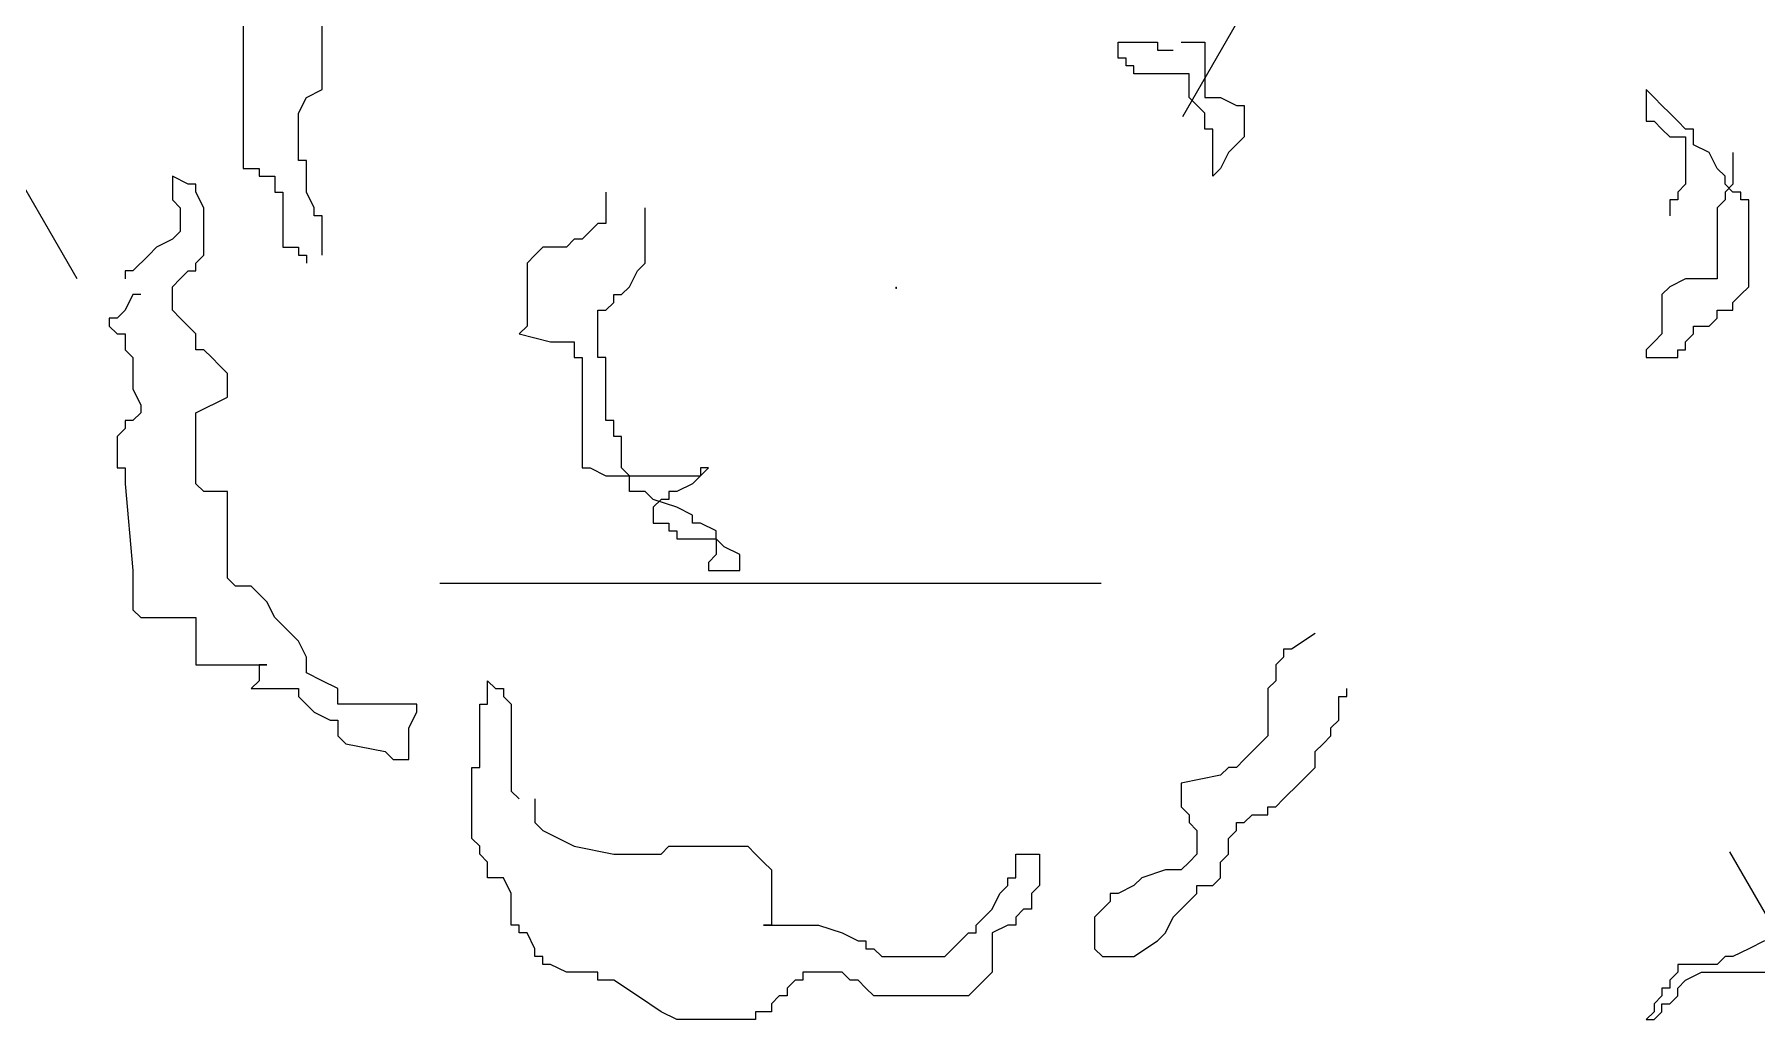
# Model space of a CAD drawing. Extents: x 941299 to 942979, y 2579300 to 2579597.
# Drawn here: x 942283.952 to 942286.019, y 2579402.629 to 2579403.815 of the extents above; entities that cross this region are included whole.
import ezdxf

# ---------------------------------------------------------------- set-up
doc = ezdxf.new("R2010")
doc.units = 0
doc.layers.add('fz', color=7, linetype='CONTINUOUS')
doc.layers.add('绿化工程', color=3, linetype='CONTINUOUS')

# ---------------------------------------------------------------- blocks, each defined once
blk = doc.blocks.new('hg')
at = {"layer": '绿化工程', "color": 3}
for p, q in [((-0.7839, 0.342), (-0.7839, 0.1435)), ((-0.6893, 0.238), (-0.6893, 0.3231)), ((0.2664, 0.2758), (0.2664, 0.2948)), ((0.2664, 0.2948), (0.3137, 0.2948)), ((0.3137, 0.2948), (0.3137, 0.2853)), ((0.3421, 0.2948), (0.3705, 0.2948)), ((0.3705, 0.2948), (0.3705, 0.2286)), ((0.2759, 0.2758), (0.2664, 0.2758)), ((0.2759, 0.2664), (0.2759, 0.2758)), ((0.3137, 0.2853), (0.3326, 0.2853)), ((0.2853, 0.2664), (0.2759, 0.2664)), ((0.2853, 0.2569), (0.2853, 0.2664)), ((0.3516, 0.2569), (0.2853, 0.2569)), ((0.3516, 0.2286), (0.3516, 0.2569)), ((-0.7177, 0.2097), (-0.7082, 0.2286)), ((-0.7082, 0.2286), (-0.6893, 0.238)), ((0.3705, 0.2097), (0.3516, 0.2286)), ((0.3705, 0.2286), (0.3894, 0.2286)), ((0.3894, 0.2286), (0.4083, 0.2191)), ((0.9098, 0.2286), (0.9004, 0.238)), ((0.9004, 0.238), (0.9004, 0.2002)), ((0.9193, 0.2191), (0.9098, 0.2286)), ((-0.7177, 0.1529), (-0.7177, 0.2097)), ((0.3705, 0.1907), (0.3705, 0.2097)), ((0.4083, 0.2191), (0.4178, 0.2191)), ((0.4178, 0.2191), (0.4178, 0.1813)), ((0.9288, 0.2097), (0.9193, 0.2191)), ((0.9382, 0.2002), (0.9288, 0.2097)), ((0.38, 0.1907), (0.3705, 0.1907)), ((0.38, 0.134), (0.38, 0.1907)), ((0.9004, 0.2002), (0.9098, 0.2002)), ((0.9098, 0.2002), (0.9193, 0.1907)), ((0.9193, 0.1907), (0.9288, 0.1813)), ((0.9477, 0.1907), (0.9382, 0.2002)), ((0.9572, 0.1907), (0.9477, 0.1907)), ((0.9572, 0.1718), (0.9572, 0.1907)), ((0.4178, 0.1813), (0.3989, 0.1624)), ((0.9288, 0.1813), (0.9477, 0.1813)), ((0.9477, 0.1813), (0.9477, 0.1245)), ((0.9761, 0.1624), (0.9572, 0.1718)), ((-0.7082, 0.1529), (-0.7177, 0.1529)), ((-0.7082, 0.1151), (-0.7082, 0.1529)), ((0.3989, 0.1624), (0.3894, 0.1435)), ((0.9855, 0.1435), (0.9761, 0.1624)), ((1.0045, 0.1624), (1.0045, 0.1245)), ((-0.8501, 0.1245), (-0.8691, 0.134)), ((-0.8691, 0.134), (-0.8691, 0.1056)), ((-0.8407, 0.1245), (-0.8501, 0.1245)), ((-0.8407, 0.1151), (-0.8407, 0.1245)), ((-0.7839, 0.1435), (-0.765, 0.1435)), ((-0.765, 0.1435), (-0.765, 0.134)), ((-0.765, 0.134), (-0.7461, 0.134)), ((-0.7461, 0.134), (-0.7461, 0.1151)), ((0.3894, 0.1435), (0.38, 0.134)), ((0.9477, 0.1245), (0.9382, 0.1151)), ((0.995, 0.134), (0.9855, 0.1435)), ((0.995, 0.1245), (0.995, 0.134)), ((1.0045, 0.1245), (0.995, 0.1151)), ((1.0045, 0.1151), (0.995, 0.1245)), ((-0.8691, 0.1056), (-0.8596, 0.0962)), ((-0.8312, 0.0962), (-0.8407, 0.1151)), ((-0.7461, 0.1151), (-0.7366, 0.1151)), ((-0.7366, 0.1151), (-0.7366, 0.0489)), ((-0.6987, 0.0962), (-0.7082, 0.1151)), ((-0.3486, 0.1151), (-0.3486, 0.0773)), ((0.9382, 0.1056), (0.9288, 0.1056)), ((0.9288, 0.1056), (0.9288, 0.0867)), ((0.9382, 0.1151), (0.9382, 0.1056)), ((0.995, 0.1056), (0.9855, 0.0962)), ((0.995, 0.1151), (0.995, 0.1056)), ((1.0139, 0.1151), (1.0045, 0.1151)), ((1.0139, 0.1056), (1.0139, 0.1151)), ((1.0234, 0.1056), (1.0139, 0.1056)), ((1.0234, 0.0016), (1.0234, 0.1056)), ((-0.8596, 0.0962), (-0.8596, 0.0678)), ((-0.8312, 0.0394), (-0.8312, 0.0962)), ((-0.6987, 0.0867), (-0.6987, 0.0962)), ((-0.6893, 0.0867), (-0.6987, 0.0867)), ((-0.6893, 0.0394), (-0.6893, 0.0867)), ((-0.3013, 0.03), (-0.3013, 0.0962)), ((0.9855, 0.0962), (0.9855, 0.0111)), ((-0.8596, 0.0678), (-0.8691, 0.0584)), ((-0.3581, 0.0773), (-0.377, 0.0584)), ((-0.3486, 0.0773), (-0.3581, 0.0773)), ((-0.888, 0.0489), (-0.8974, 0.0394)), ((-0.8691, 0.0584), (-0.888, 0.0489)), ((-0.7366, 0.0489), (-0.7177, 0.0489)), ((-0.7177, 0.0489), (-0.7177, 0.0394)), ((-0.4243, 0.0489), (-0.4338, 0.0394)), ((-0.3959, 0.0489), (-0.4243, 0.0489)), ((-0.3865, 0.0584), (-0.3959, 0.0489)), ((-0.377, 0.0584), (-0.3865, 0.0584)), ((-0.8974, 0.0394), (-0.9164, 0.0205)), ((-0.8407, 0.03), (-0.8312, 0.0394)), ((-0.8407, 0.0205), (-0.8407, 0.03)), ((-0.7177, 0.0394), (-0.7082, 0.0394)), ((-0.7082, 0.0394), (-0.7082, 0.03)), ((-0.4338, 0.0394), (-0.4433, 0.03)), ((-0.4433, 0.03), (-0.4433, -0.0457)), ((-0.3108, 0.0205), (-0.3013, 0.03)), ((-0.9164, 0.0205), (-0.9258, 0.0205)), ((-0.9258, 0.0205), (-0.9258, 0.0111)), ((-0.8691, 0.0016), (-0.8596, 0.0111)), ((-0.8691, -0.0267), (-0.8691, 0.0016)), ((-0.8596, 0.0111), (-0.8501, 0.0205)), ((-0.8501, 0.0205), (-0.8407, 0.0205)), ((-0.3297, -0.0078), (-0.3203, 0.0016)), ((-0.3203, 0.0016), (-0.3108, 0.0205)), ((0.9288, 0.0016), (0.9193, -0.0078)), ((0.9477, 0.0111), (0.9288, 0.0016)), ((0.9855, 0.0111), (0.9477, 0.0111)), ((1.0139, -0.0078), (1.0234, 0.0016)), ((-0.9164, -0.0078), (-0.9258, -0.0267)), ((-0.9069, -0.0078), (-0.9164, -0.0078)), ((-0.3486, -0.0267), (-0.3392, -0.0173)), ((-0.3392, -0.0173), (-0.3392, -0.0078)), ((-0.3392, -0.0078), (-0.3297, -0.0078)), ((0.9193, -0.0078), (0.9193, -0.0551)), ((1.0045, -0.0173), (1.0139, -0.0078)), ((1.0045, -0.0267), (1.0045, -0.0173)), ((-0.9353, -0.0362), (-0.9448, -0.0362)), ((-0.9448, -0.0362), (-0.9448, -0.0457)), ((-0.9258, -0.0267), (-0.9353, -0.0362)), ((-0.8596, -0.0362), (-0.8691, -0.0267)), ((-0.8501, -0.0457), (-0.8596, -0.0362)), ((-0.3581, -0.0835), (-0.3581, -0.0267)), ((-0.3581, -0.0267), (-0.3486, -0.0267)), ((0.9761, -0.0457), (0.9855, -0.0362)), ((0.9855, -0.0362), (0.9855, -0.0267)), ((0.9855, -0.0267), (1.0045, -0.0267)), ((-0.9448, -0.0457), (-0.9353, -0.0551)), ((-0.9353, -0.0551), (-0.9258, -0.0551)), ((-0.9258, -0.0551), (-0.9258, -0.074)), ((-0.8407, -0.0551), (-0.8501, -0.0457)), ((-0.8407, -0.074), (-0.8407, -0.0551)), ((-0.4433, -0.0457), (-0.4527, -0.0551)), ((-0.4527, -0.0551), (-0.4149, -0.0646)), ((0.9193, -0.0551), (0.9098, -0.0646)), ((0.9477, -0.0646), (0.9572, -0.0551)), ((0.9572, -0.0551), (0.9572, -0.0457)), ((0.9572, -0.0457), (0.9761, -0.0457)), ((-0.9258, -0.074), (-0.9164, -0.0835)), ((-0.8312, -0.074), (-0.8407, -0.074)), ((-0.8218, -0.0835), (-0.8312, -0.074)), ((-0.4149, -0.0646), (-0.3865, -0.0646)), ((-0.3865, -0.0646), (-0.3865, -0.0835)), ((0.9098, -0.0646), (0.9004, -0.074)), ((0.9004, -0.074), (0.9004, -0.0835)), ((0.9382, -0.0835), (0.9382, -0.074)), ((0.9382, -0.074), (0.9477, -0.074)), ((0.9477, -0.074), (0.9477, -0.0646)), ((-0.9164, -0.0835), (-0.9164, -0.1213)), ((-0.8123, -0.0929), (-0.8218, -0.0835)), ((-0.8028, -0.1024), (-0.8123, -0.0929)), ((-0.8028, -0.1308), (-0.8028, -0.1024)), ((-0.3865, -0.0835), (-0.377, -0.0835)), ((-0.377, -0.0835), (-0.377, -0.2159)), ((-0.3486, -0.0835), (-0.3581, -0.0835)), ((-0.3486, -0.1591), (-0.3486, -0.0835)), ((0.9004, -0.0835), (0.9382, -0.0835)), ((-0.9164, -0.1213), (-0.9069, -0.1402)), ((-0.9069, -0.1402), (-0.9069, -0.1497)), ((-0.8407, -0.1497), (-0.8028, -0.1308)), ((-0.9164, -0.1591), (-0.9258, -0.1591)), ((-0.9258, -0.1591), (-0.9258, -0.1686)), ((-0.9069, -0.1497), (-0.9164, -0.1591)), ((-0.8407, -0.2348), (-0.8407, -0.1497)), ((-0.3392, -0.1591), (-0.3486, -0.1591)), ((-0.3392, -0.178), (-0.3392, -0.1591)), ((-0.9258, -0.1686), (-0.9353, -0.178)), ((-0.9353, -0.178), (-0.9353, -0.2159)), ((-0.3297, -0.178), (-0.3392, -0.178)), ((-0.3297, -0.2159), (-0.3297, -0.178)), ((-0.9353, -0.2159), (-0.9258, -0.2159)), ((-0.9258, -0.2159), (-0.9258, -0.2348)), ((-0.377, -0.2159), (-0.3676, -0.2159)), ((-0.3676, -0.2159), (-0.3486, -0.2253)), ((-0.3486, -0.2253), (-0.2351, -0.2253)), ((-0.3203, -0.2253), (-0.3297, -0.2159)), ((-0.3203, -0.2442), (-0.3203, -0.2253)), ((-0.2351, -0.2253), (-0.2446, -0.2348)), ((-0.2351, -0.2253), (-0.2256, -0.2159)), ((-0.2256, -0.2159), (-0.2351, -0.2159)), ((-0.2351, -0.2159), (-0.2351, -0.2253)), ((-0.9258, -0.2348), (-0.9164, -0.3388)), ((-0.8312, -0.2442), (-0.8407, -0.2348)), ((-0.8028, -0.2442), (-0.8312, -0.2442)), ((-0.8028, -0.3482), (-0.8028, -0.2442)), ((-0.3013, -0.2442), (-0.3203, -0.2442)), ((-0.2919, -0.2537), (-0.3013, -0.2442)), ((-0.2635, -0.2442), (-0.2729, -0.2442)), ((-0.2729, -0.2442), (-0.2729, -0.2537)), ((-0.2446, -0.2348), (-0.2635, -0.2442)), ((-0.2824, -0.2537), (-0.2919, -0.2631)), ((-0.2635, -0.2631), (-0.2919, -0.2537)), ((-0.2919, -0.2631), (-0.2919, -0.2821)), ((-0.2729, -0.2537), (-0.2824, -0.2537)), ((-0.2446, -0.2726), (-0.2635, -0.2631)), ((-0.2919, -0.2821), (-0.2729, -0.2821)), ((-0.2729, -0.2821), (-0.2729, -0.2915)), ((-0.2446, -0.2821), (-0.2446, -0.2726)), ((-0.2351, -0.2821), (-0.2446, -0.2821)), ((-0.2162, -0.2915), (-0.2351, -0.2821)), ((-0.2729, -0.2915), (-0.2635, -0.2915)), ((-0.2635, -0.2915), (-0.2635, -0.301)), ((-0.2635, -0.301), (-0.2162, -0.301)), ((-0.2162, -0.301), (-0.2162, -0.2915)), ((-0.2162, -0.301), (-0.2162, -0.3199)), ((-0.2067, -0.3104), (-0.2162, -0.301)), ((-0.2162, -0.3199), (-0.2256, -0.3293)), ((-0.2256, -0.3293), (-0.2256, -0.3388)), ((-0.1878, -0.3199), (-0.2067, -0.3104)), ((-0.1878, -0.3388), (-0.1878, -0.3199)), ((-0.9164, -0.3388), (-0.9164, -0.3861)), ((-0.7934, -0.3577), (-0.8028, -0.3482)), ((-0.2256, -0.3388), (-0.1878, -0.3388)), ((-0.7744, -0.3577), (-0.7934, -0.3577)), ((-0.765, -0.3672), (-0.7744, -0.3577)), ((-0.7555, -0.3766), (-0.765, -0.3672)), ((-0.9164, -0.3861), (-0.9069, -0.3955)), ((-0.7461, -0.3955), (-0.7555, -0.3766)), ((-0.9069, -0.3955), (-0.8407, -0.3955)), ((-0.8407, -0.3955), (-0.8407, -0.4523)), ((-0.7366, -0.405), (-0.7461, -0.3955)), ((-0.7177, -0.4239), (-0.7366, -0.405)), ((-0.7082, -0.4428), (-0.7177, -0.4239)), ((0.4746, -0.4333), (0.4651, -0.4333)), ((0.4651, -0.4333), (0.4651, -0.4428)), ((0.503, -0.4144), (0.4746, -0.4333)), ((-0.8407, -0.4523), (-0.7555, -0.4523)), ((-0.7555, -0.4523), (-0.765, -0.4523)), ((-0.765, -0.4523), (-0.765, -0.4712)), ((-0.7082, -0.4617), (-0.7082, -0.4428)), ((0.4651, -0.4428), (0.4557, -0.4523)), ((0.4557, -0.4523), (0.4557, -0.4712)), ((-0.765, -0.4712), (-0.7744, -0.4806)), ((-0.6893, -0.4712), (-0.7082, -0.4617)), ((-0.6704, -0.4806), (-0.6893, -0.4712)), ((-0.4906, -0.4995), (-0.4906, -0.4712)), ((-0.4906, -0.4712), (-0.4811, -0.4806)), ((0.4557, -0.4712), (0.4462, -0.4806)), ((-0.7744, -0.4806), (-0.7177, -0.4806)), ((-0.7177, -0.4806), (-0.7177, -0.4901)), ((-0.7177, -0.4901), (-0.6987, -0.509)), ((-0.6704, -0.4995), (-0.6704, -0.4806)), ((-0.4811, -0.4806), (-0.4716, -0.4806)), ((-0.4716, -0.4806), (-0.4716, -0.4901)), ((-0.4716, -0.4901), (-0.4622, -0.4995)), ((0.4462, -0.4806), (0.4462, -0.5374)), ((0.5314, -0.5185), (0.5314, -0.4901)), ((0.5314, -0.4901), (0.5408, -0.4901)), ((0.5408, -0.4901), (0.5408, -0.4806)), ((-0.6987, -0.509), (-0.6798, -0.5185)), ((-0.5757, -0.4995), (-0.6704, -0.4995)), ((-0.5852, -0.5279), (-0.5757, -0.509)), ((-0.5757, -0.509), (-0.5757, -0.4995)), ((-0.5, -0.5752), (-0.5, -0.4995)), ((-0.5, -0.4995), (-0.4906, -0.4995)), ((-0.4622, -0.4995), (-0.4622, -0.6036)), ((-0.6798, -0.5185), (-0.6704, -0.5185)), ((-0.6704, -0.5185), (-0.6704, -0.5374)), ((-0.6704, -0.5374), (-0.6609, -0.5468)), ((-0.5852, -0.5657), (-0.5852, -0.5279)), ((0.4462, -0.5374), (0.4273, -0.5563)), ((0.5124, -0.5468), (0.5219, -0.5374)), ((0.5219, -0.5279), (0.5314, -0.5185)), ((0.5219, -0.5374), (0.5219, -0.5279)), ((-0.6609, -0.5468), (-0.6136, -0.5563)), ((-0.6136, -0.5563), (-0.6041, -0.5657)), ((0.4273, -0.5563), (0.4178, -0.5657)), ((0.503, -0.5563), (0.5124, -0.5468)), ((0.503, -0.5752), (0.503, -0.5563)), ((-0.6041, -0.5657), (-0.5852, -0.5657)), ((-0.5095, -0.6603), (-0.5095, -0.5752)), ((-0.5095, -0.5752), (-0.5, -0.5752)), ((0.3989, -0.5752), (0.3894, -0.5846)), ((0.4083, -0.5752), (0.3989, -0.5752)), ((0.4178, -0.5657), (0.4083, -0.5752)), ((0.484, -0.5941), (0.503, -0.5752)), ((0.3894, -0.5846), (0.3421, -0.5941)), ((0.3421, -0.5941), (0.3421, -0.6225)), ((0.4651, -0.613), (0.484, -0.5941)), ((-0.4622, -0.6036), (-0.4527, -0.613)), ((-0.4338, -0.613), (-0.4338, -0.6414)), ((0.4557, -0.6225), (0.4651, -0.613)), ((0.3421, -0.6225), (0.3516, -0.6319)), ((0.3516, -0.6319), (0.3516, -0.6414)), ((0.4178, -0.6414), (0.4273, -0.6319)), ((0.4273, -0.6319), (0.4462, -0.6319)), ((0.4462, -0.6319), (0.4462, -0.6225)), ((0.4462, -0.6225), (0.4557, -0.6225)), ((-0.5, -0.6697), (-0.5095, -0.6603)), ((-0.4338, -0.6414), (-0.4243, -0.6508)), ((-0.4243, -0.6508), (-0.3865, -0.6697)), ((0.3516, -0.6414), (0.361, -0.6508)), ((0.361, -0.6508), (0.361, -0.6792)), ((0.3989, -0.6603), (0.4083, -0.6508)), ((0.3989, -0.6792), (0.3989, -0.6603)), ((0.4083, -0.6508), (0.4083, -0.6414)), ((0.4083, -0.6414), (0.4178, -0.6414)), ((-0.5, -0.6792), (-0.5, -0.6697)), ((-0.4906, -0.6887), (-0.5, -0.6792)), ((-0.3865, -0.6697), (-0.3392, -0.6792)), ((-0.3392, -0.6792), (-0.2824, -0.6792)), ((-0.2824, -0.6792), (-0.2729, -0.6697)), ((-0.2729, -0.6697), (-0.1783, -0.6697)), ((-0.1783, -0.6697), (-0.1689, -0.6792)), ((-0.1689, -0.6792), (-0.1594, -0.6887)), ((0.1434, -0.7076), (0.1434, -0.6792)), ((0.1434, -0.6792), (0.1718, -0.6792)), ((0.1718, -0.6792), (0.1718, -0.717)), ((0.361, -0.6792), (0.3516, -0.6887)), ((0.3894, -0.6887), (0.3989, -0.6792)), ((-0.4906, -0.7076), (-0.4906, -0.6887)), ((-0.1594, -0.6887), (-0.1499, -0.6981)), ((-0.1499, -0.6981), (-0.1499, -0.7643)), ((0.3232, -0.6981), (0.2948, -0.7076)), ((0.3421, -0.6981), (0.3232, -0.6981)), ((0.3516, -0.6887), (0.3421, -0.6981)), ((0.3894, -0.7076), (0.3894, -0.6887)), ((-0.4716, -0.7076), (-0.4906, -0.7076)), ((-0.4622, -0.7265), (-0.4716, -0.7076)), ((0.1245, -0.7265), (0.1339, -0.717)), ((0.1339, -0.717), (0.1339, -0.7076)), ((0.1339, -0.7076), (0.1434, -0.7076)), ((0.1718, -0.717), (0.1623, -0.7265)), ((0.2853, -0.717), (0.2664, -0.7265)), ((0.2948, -0.7076), (0.2853, -0.717)), ((0.361, -0.7265), (0.361, -0.717)), ((0.361, -0.717), (0.38, -0.717)), ((0.38, -0.717), (0.3894, -0.7076)), ((-0.4622, -0.7643), (-0.4622, -0.7265)), ((0.115, -0.7454), (0.1245, -0.7265)), ((0.1623, -0.7265), (0.1623, -0.7454)), ((0.2569, -0.7359), (0.2475, -0.7454)), ((0.2664, -0.7265), (0.2569, -0.7265)), ((0.2569, -0.7265), (0.2569, -0.7359)), ((0.3421, -0.7454), (0.361, -0.7265)), ((-0.4527, -0.7643), (-0.4622, -0.7643)), ((-0.4527, -0.7738), (-0.4527, -0.7643)), ((-0.1499, -0.7643), (-0.1594, -0.7643)), ((-0.1594, -0.7643), (-0.0932, -0.7643)), ((-0.0932, -0.7643), (-0.0648, -0.7738)), ((0.0961, -0.7643), (0.1056, -0.7548)), ((0.0961, -0.7738), (0.0961, -0.7643)), ((0.1056, -0.7548), (0.115, -0.7454)), ((0.1339, -0.7643), (0.115, -0.7738)), ((0.1434, -0.7643), (0.1339, -0.7643)), ((0.1529, -0.7454), (0.1434, -0.7548)), ((0.1434, -0.7548), (0.1434, -0.7643)), ((0.1623, -0.7454), (0.1529, -0.7454)), ((0.2475, -0.7454), (0.238, -0.7548)), ((0.238, -0.7548), (0.238, -0.7927)), ((0.3232, -0.7738), (0.3326, -0.7548)), ((0.3326, -0.7548), (0.3421, -0.7454)), ((-0.4433, -0.7738), (-0.4527, -0.7738)), ((-0.4338, -0.7927), (-0.4433, -0.7738)), ((-0.0648, -0.7738), (-0.0458, -0.7832)), ((-0.0458, -0.7832), (-0.0364, -0.7832)), ((-0.0364, -0.7832), (-0.0364, -0.7927)), ((0.0677, -0.7927), (0.0866, -0.7738)), ((0.0866, -0.7738), (0.0961, -0.7738)), ((0.115, -0.7738), (0.115, -0.821)), ((0.2853, -0.8021), (0.3137, -0.7832)), ((0.3137, -0.7832), (0.3232, -0.7738)), ((1.0423, -0.7832), (1.0234, -0.7927)), ((-0.4338, -0.8021), (-0.4338, -0.7927)), ((-0.4243, -0.8021), (-0.4338, -0.8021)), ((-0.4243, -0.8116), (-0.4243, -0.8021)), ((-0.0364, -0.7927), (-0.0269, -0.7927)), ((-0.0269, -0.7927), (-0.0175, -0.8021)), ((-0.0175, -0.8021), (0.0582, -0.8021)), ((0.0582, -0.8021), (0.0677, -0.7927)), ((0.238, -0.7927), (0.2475, -0.8021)), ((0.2475, -0.8021), (0.2853, -0.8021)), ((0.995, -0.8021), (0.9855, -0.8116)), ((1.0045, -0.8021), (0.995, -0.8021)), ((1.0234, -0.7927), (1.0045, -0.8021)), ((-0.4149, -0.8116), (-0.4243, -0.8116)), ((-0.3959, -0.821), (-0.4149, -0.8116)), ((-0.3581, -0.821), (-0.3959, -0.821)), ((-0.3581, -0.8305), (-0.3581, -0.821)), ((-0.0648, -0.821), (-0.1121, -0.821)), ((-0.1121, -0.821), (-0.1121, -0.8305)), ((-0.0553, -0.8305), (-0.0648, -0.821)), ((0.115, -0.821), (0.1056, -0.8305)), ((0.9382, -0.821), (0.9288, -0.8305)), ((0.9855, -0.8116), (0.9382, -0.8116)), ((0.9382, -0.8116), (0.9382, -0.821)), ((0.9477, -0.8305), (0.9666, -0.821)), ((0.9666, -0.821), (1.0518, -0.821)), ((-0.3392, -0.8305), (-0.3581, -0.8305)), ((-0.3108, -0.8494), (-0.3392, -0.8305)), ((-0.1215, -0.8305), (-0.131, -0.84)), ((-0.131, -0.84), (-0.131, -0.8494)), ((-0.1121, -0.8305), (-0.1215, -0.8305)), ((-0.0458, -0.8305), (-0.0553, -0.8305)), ((-0.0364, -0.84), (-0.0458, -0.8305)), ((-0.0269, -0.8494), (-0.0364, -0.84)), ((0.0961, -0.84), (0.0866, -0.8494)), ((0.1056, -0.8305), (0.0961, -0.84)), ((0.9288, -0.84), (0.9193, -0.84)), ((0.9193, -0.84), (0.9193, -0.8494)), ((0.9288, -0.8305), (0.9288, -0.84)), ((0.9382, -0.84), (0.9477, -0.8305)), ((0.9382, -0.8494), (0.9382, -0.84)), ((-0.2824, -0.8683), (-0.3108, -0.8494)), ((-0.2635, -0.8778), (-0.2824, -0.8683)), ((-0.1499, -0.8683), (-0.1689, -0.8683)), ((-0.1689, -0.8683), (-0.1689, -0.8778)), ((-0.1405, -0.8494), (-0.1499, -0.8589)), ((-0.1499, -0.8589), (-0.1499, -0.8683)), ((-0.131, -0.8494), (-0.1405, -0.8494)), ((0.0866, -0.8494), (-0.0269, -0.8494)), ((0.9098, -0.8683), (0.9004, -0.8778)), ((0.9193, -0.8494), (0.9098, -0.8589)), ((0.9098, -0.8589), (0.9098, -0.8683)), ((0.9098, -0.8778), (0.9193, -0.8683)), ((0.9193, -0.8683), (0.9193, -0.8589)), ((0.9193, -0.8589), (0.9288, -0.8589)), ((0.9288, -0.8589), (0.9382, -0.8494)), ((-0.1689, -0.8778), (-0.2635, -0.8778)), ((0.9004, -0.8778), (0.9098, -0.8778))]:
    blk.add_line(p, q, dxfattribs=at)
blk.add_circle((0, 0), 1.62, dxfattribs=at)
for p in [(0, 0.0005), (0, 0)]:
    blk.add_point(p, dxfattribs=at)

msp = doc.modelspace()

# ---------------------------------------------------------------- hatches: boundary and pattern name
at = {"layer": '绿化工程'}
h = msp.add_hatch(dxfattribs=at)
h.set_pattern_fill('HEX', color=9, scale=0.25, style=0)
h.set_pattern_definition([(0, (0, 0), (0, 1.374815), [0.79375, -1.5875]), (120, (0, 0), (-1.1906247155, -0.6874075), [0.79375, -1.5875]), (60, (0.7937, 0), (-1.1906247155, 0.6874075), [0.79375, -1.5875])])
h.paths.add_polyline_path([(942272.9167, 2579402.12137), (942272.9167, 2579404.38137), (942335.4167, 2579404.38137), (942335.4167, 2579402.12137)])

# ---------------------------------------------------------------- block references
at = {"layer": 'fz'}
msp.add_blockref('hg', (942284.98616, 2579403.51115), dxfattribs=at)

doc.saveas('drawing.dxf')
